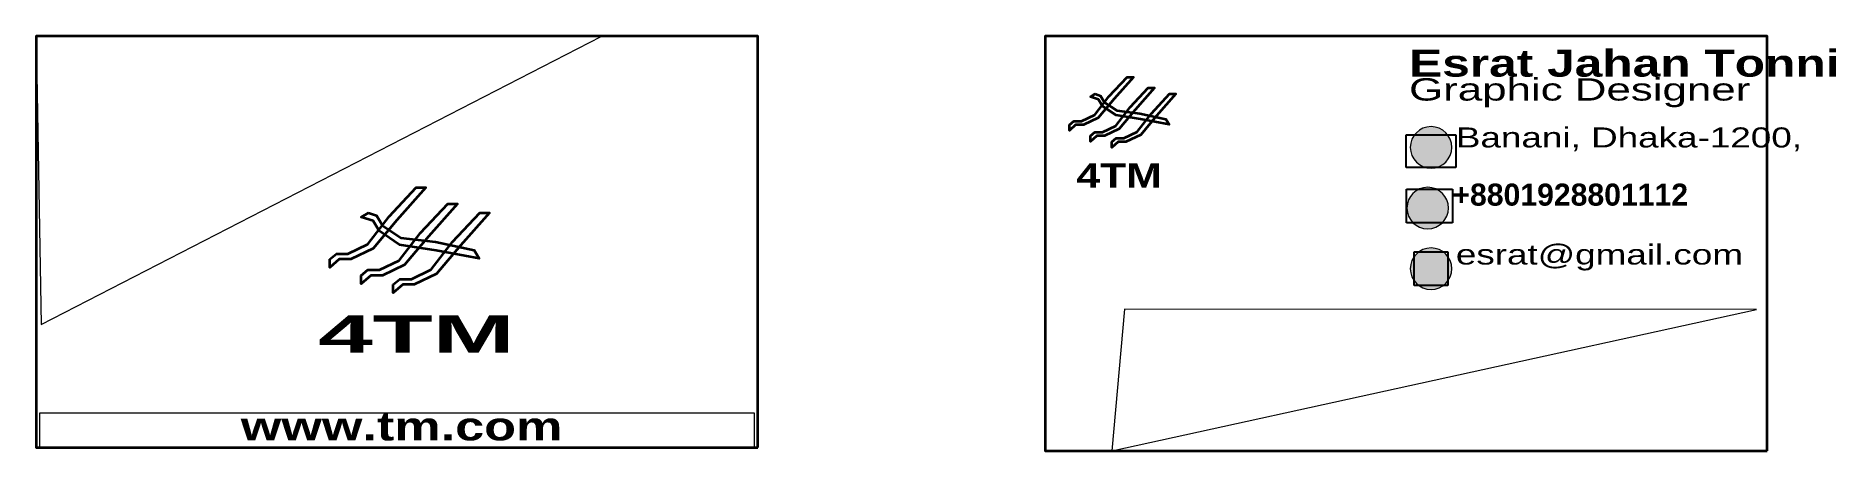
# Model space of a CAD drawing. Header units: inches. Extents: x -0.07 to 8.76, y -1.99 to 0.05.
import ezdxf

# ---------------------------------------------------------------- set-up
doc = ezdxf.new("R2010")
doc.units = ezdxf.units.IN
doc.header["$MEASUREMENT"] = 0
doc.layers.add('Layer 1', color=7, linetype='Continuous')
picture_1 = doc.add_image_def('image1.jpg', size_in_pixel=(512, 512))
picture_2 = doc.add_image_def('image2.jpg', size_in_pixel=(512, 512))
picture_3 = doc.add_image_def('image3.jpg', size_in_pixel=(512, 512))

# ---------------------------------------------------------------- blocks, each defined once
blk = doc.blocks.new('block 3')
at = {"layer": 'Layer 1', "color": 35, "lineweight": 35, "true_color": 0xa87b4f}
for points in [[(1.3674, -1.0455), (1.3995, -1.0189), (1.4565, -1.0189), (1.5539, -0.9718), (1.6585, -0.8367), (1.7915, -0.6944), (1.839, -0.6944), (1.6965, -0.8551), (1.58, -0.9943), (1.4707, -1.0455), (1.4137, -1.0455), (1.3674, -1.0864), (1.3674, -1.0455)], [(1.5219, -1.1253), (1.554, -1.0987), (1.611, -1.0987), (1.7084, -1.0516), (1.813, -0.9165), (1.946, -0.7742), (1.9935, -0.7742), (1.851, -0.9349), (1.7346, -1.0741), (1.6253, -1.1253), (1.5682, -1.1253), (1.5219, -1.1662), (1.5219, -1.1253)], [(1.6787, -1.1697), (1.7108, -1.1431), (1.7678, -1.1431), (1.8652, -1.096), (1.9698, -0.9609), (2.1028, -0.8186), (2.1504, -0.8186), (2.0078, -0.9793), (1.8914, -1.1185), (1.7821, -1.1697), (1.725, -1.1697), (1.6787, -1.2107), (1.6787, -1.1697)]]:
    blk.add_lwpolyline(points, dxfattribs=at)
blk = doc.blocks.new('block 2')
at = {"layer": 'Layer 1', "lineweight": 0}
for points in [[(-0.0493, -1.3657), (2.6991, 0.0461), (-0.0738, 0.0483), (-0.0493, -1.3657)], [(3.4495, -1.97), (-0.0556, -1.97), (-0.0556, -1.7987), (3.4495, -1.7987), (3.4495, -1.97)]]:
    blk.add_lwpolyline(points, dxfattribs=at)
at = {"layer": 'Layer 1', "color": 35, "lineweight": 35, "true_color": 0xa87b4f}
blk.add_lwpolyline([(1.557, -0.8186), (1.5963, -0.8325), (1.6256, -0.8814), (1.716, -0.9409), (1.8857, -0.9612), (2.0761, -1.0024), (2.1005, -1.0431), (1.8894, -1.0033), (1.7101, -0.9748), (1.6101, -0.9073), (1.5808, -0.8584), (1.5219, -0.8396), (1.557, -0.8186)], dxfattribs=at)
at = {"layer": 'Layer 1', "color": 250, "lineweight": 35, "true_color": 0x231f20}
blk.add_open_spline([(3.4678, -1.97), (3.4678, -1.97), (-0.0738, -1.97), (-0.0738, -1.97), (-0.0738, -1.8789), (-0.0738, -1.7878), (-0.0738, -1.6967), (-0.0738, -1.6329), (-0.0738, -1.5692), (-0.0738, -1.5054), (-0.0738, -1.4588), (-0.0738, -1.4123), (-0.0738, -1.3657), (-0.0738, -1.267), (-0.0738, -1.1682), (-0.0738, -1.0694), (-0.0738, -0.8472), (-0.0738, -0.625), (-0.0738, -0.4028), (-0.0738, -0.2524), (-0.0738, -0.1021), (-0.0738, 0.0483), (0.1869, 0.0483), (0.4476, 0.0483), (0.7083, 0.0483), (0.9059, 0.0483), (1.1034, 0.0483), (1.3009, 0.0483), (2.0232, 0.0483), (2.7455, 0.0483), (3.4678, 0.0483), (3.4678, -0.6245), (3.4678, -1.2972), (3.4678, -1.97)], degree=3, knots=[0, 0, 0, 0, 1, 1, 1, 2, 2, 2, 3, 3, 3, 4, 4, 4, 5, 5, 5, 6, 6, 6, 7, 7, 7, 8, 8, 8, 9, 9, 9, 10, 10, 10, 11, 11, 11, 11], dxfattribs=at)
at = {"layer": 'Layer 1'}
blk.add_blockref('block 3', (0, 0), dxfattribs=at)
at = {"layer": 'Layer 1', "color": 252, "true_color": 0xa29b86, "insert": (1.3102, -1.5046), "char_height": 0.182579, "attachment_point": 7}
blk.add_mtext('\\fAparajita|b1|i0|c0|p34;\\W1.97253;4TM', dxfattribs=at)
at = {"layer": 'Layer 1', "color": 250, "true_color": 0x231f20, "insert": (0.9305, -1.9366), "char_height": 0.139224, "attachment_point": 7}
blk.add_mtext('\\fAparajita|b1|i0|c0|p34;\\W1.37431;www.tm.com', dxfattribs=at)
blk = doc.blocks.new('block 6')
at = {"layer": 'Layer 1', "color": 35, "lineweight": 35, "true_color": 0xa87b4f}
for points in [[(4.9954, -0.3874), (5.0168, -0.3697), (5.0549, -0.3697), (5.12, -0.3382), (5.1898, -0.248), (5.2786, -0.1529), (5.3104, -0.1529), (5.2152, -0.2603), (5.1374, -0.3532), (5.0644, -0.3874), (5.0263, -0.3874), (4.9954, -0.4148), (4.9954, -0.3874)], [(5.0986, -0.4407), (5.12, -0.4229), (5.1581, -0.4229), (5.2231, -0.3915), (5.293, -0.3012), (5.3818, -0.2062), (5.4136, -0.2062), (5.3184, -0.3135), (5.2406, -0.4065), (5.1676, -0.4407), (5.1295, -0.4407), (5.0986, -0.4681), (5.0986, -0.4407)], [(5.2033, -0.4704), (5.2247, -0.4526), (5.2628, -0.4526), (5.3279, -0.4212), (5.3977, -0.3309), (5.4866, -0.2359), (5.5183, -0.2359), (5.4231, -0.3432), (5.3453, -0.4362), (5.2723, -0.4704), (5.2342, -0.4704), (5.2033, -0.4977), (5.2033, -0.4704)]]:
    blk.add_lwpolyline(points, dxfattribs=at)
blk = doc.blocks.new('block 5')
at = {"layer": 'Layer 1', "color": 35, "lineweight": 35, "true_color": 0xa87b4f}
blk.add_lwpolyline([(5.122, -0.2359), (5.1483, -0.2452), (5.1678, -0.2778), (5.2282, -0.3175), (5.3415, -0.3311), (5.4687, -0.3586), (5.485, -0.3859), (5.344, -0.3592), (5.2243, -0.3402), (5.1575, -0.2951), (5.1379, -0.2625), (5.0986, -0.2499), (5.122, -0.2359)], dxfattribs=at)
at = {"layer": 'Layer 1'}
blk.add_blockref('block 6', (0, 0), dxfattribs=at)
blk = doc.blocks.new('block 7')
at = {"layer": 'Layer 1', "true_color": 0xfbaf3f}
h = blk.add_hatch(color=43, dxfattribs=at)
h.dxf.hatch_style = 2
edge = h.paths.add_edge_path()
edge.add_spline(control_points=[(6.8718, -0.4977), (6.8718, -0.554), (6.8262, -0.5996), (6.7699, -0.5996), (6.7137, -0.5996), (6.6681, -0.554), (6.6681, -0.4977), (6.6681, -0.4415), (6.7137, -0.3959), (6.7699, -0.3959), (6.8262, -0.3959), (6.8718, -0.4415), (6.8718, -0.4977)], knot_values=[0, 0, 0, 0, 1, 1, 1, 2, 2, 2, 3, 3, 3, 4, 4, 4, 4], degree=3, periodic=1)
at = {"layer": 'Layer 1', "lineweight": 0}
blk.add_open_spline([(6.8718, -0.4977), (6.8718, -0.554), (6.8262, -0.5996), (6.7699, -0.5996), (6.7137, -0.5996), (6.6681, -0.554), (6.6681, -0.4977), (6.6681, -0.4415), (6.7137, -0.3959), (6.7699, -0.3959), (6.8262, -0.3959), (6.8718, -0.4415), (6.8718, -0.4977)], degree=3, knots=[0, 0, 0, 0, 1, 1, 1, 2, 2, 2, 3, 3, 3, 4, 4, 4, 4], dxfattribs=at)
at = {"layer": 'Layer 1'}
image = blk.add_image(picture_1, insert=(6.6481, -0.596), size_in_units=(0.2435, 0.1591), dxfattribs=at)
blk = doc.blocks.new('block 9')
at = {"layer": 'Layer 1'}
image = blk.add_image(picture_2, insert=(6.6487, -0.8674), size_in_units=(0.2257, 0.1649), dxfattribs=at)
blk = doc.blocks.new('block 8')
at = {"layer": 'Layer 1', "true_color": 0xfbaf3f}
h = blk.add_hatch(color=43, dxfattribs=at)
h.dxf.hatch_style = 2
edge = h.paths.add_edge_path()
edge.add_spline(control_points=[(6.8551, -0.7951), (6.8551, -0.8514), (6.8095, -0.897), (6.7533, -0.897), (6.697, -0.897), (6.6514, -0.8514), (6.6514, -0.7951), (6.6514, -0.7389), (6.697, -0.6933), (6.7533, -0.6933), (6.8095, -0.6933), (6.8551, -0.7389), (6.8551, -0.7951)], knot_values=[0, 0, 0, 0, 1, 1, 1, 2, 2, 2, 3, 3, 3, 4, 4, 4, 4], degree=3, periodic=1)
at = {"layer": 'Layer 1', "lineweight": 0}
blk.add_open_spline([(6.8551, -0.7951), (6.8551, -0.8514), (6.8095, -0.897), (6.7533, -0.897), (6.697, -0.897), (6.6514, -0.8514), (6.6514, -0.7951), (6.6514, -0.7389), (6.697, -0.6933), (6.7533, -0.6933), (6.8095, -0.6933), (6.8551, -0.7389), (6.8551, -0.7951)], degree=3, knots=[0, 0, 0, 0, 1, 1, 1, 2, 2, 2, 3, 3, 3, 4, 4, 4, 4], dxfattribs=at)
at = {"layer": 'Layer 1'}
blk.add_blockref('block 9', (0, 0), dxfattribs=at)
blk = doc.blocks.new('block 10')
at = {"layer": 'Layer 1', "true_color": 0xfbaf3f}
h = blk.add_hatch(color=43, dxfattribs=at)
h.dxf.hatch_style = 2
edge = h.paths.add_edge_path()
edge.add_spline(control_points=[(6.8718, -1.0925), (6.8718, -1.1488), (6.8262, -1.1944), (6.7699, -1.1944), (6.7137, -1.1944), (6.6681, -1.1488), (6.6681, -1.0925), (6.6681, -1.0363), (6.7137, -0.9907), (6.7699, -0.9907), (6.8262, -0.9907), (6.8718, -1.0363), (6.8718, -1.0925)], knot_values=[0, 0, 0, 0, 1, 1, 1, 2, 2, 2, 3, 3, 3, 4, 4, 4, 4], degree=3, periodic=1)
at = {"layer": 'Layer 1', "lineweight": 0}
blk.add_open_spline([(6.8718, -1.0925), (6.8718, -1.1488), (6.8262, -1.1944), (6.7699, -1.1944), (6.7137, -1.1944), (6.6681, -1.1488), (6.6681, -1.0925), (6.6681, -1.0363), (6.7137, -0.9907), (6.7699, -0.9907), (6.8262, -0.9907), (6.8718, -1.0363), (6.8718, -1.0925)], degree=3, knots=[0, 0, 0, 0, 1, 1, 1, 2, 2, 2, 3, 3, 3, 4, 4, 4, 4], dxfattribs=at)
at = {"layer": 'Layer 1'}
image = blk.add_image(picture_3, insert=(6.6871, -1.1754), size_in_units=(0.1657, 0.1657), dxfattribs=at)
blk = doc.blocks.new('block 4')
at = {"layer": 'Layer 1', "lineweight": 0}
blk.add_lwpolyline([(5.2033, -1.9863), (8.3657, -1.2926), (5.2661, -1.2917), (5.2033, -1.9863)], dxfattribs=at)
at = {"layer": 'Layer 1', "color": 250, "lineweight": 35, "true_color": 0x231f20}
blk.add_open_spline([(8.419, -1.9863), (8.419, -1.9863), (4.8773, -1.9863), (4.8773, -1.9863), (4.8773, -1.8945), (4.8773, -1.8026), (4.8773, -1.7108), (4.8773, -1.6465), (4.8773, -1.5822), (4.8773, -1.518), (4.8773, -0.9959), (4.8773, -0.4738), (4.8773, 0.0483), (6.0579, 0.0483), (7.2384, 0.0483), (8.419, 0.0483), (8.419, 0.0483), (8.419, -1.9863), (8.419, -1.9863)], degree=3, knots=[0, 0, 0, 0, 1, 1, 1, 2, 2, 2, 3, 3, 3, 4, 4, 4, 5, 5, 5, 6, 6, 6, 6], dxfattribs=at)
at = {"layer": 'Layer 1'}
for name in ['block 5', 'block 7', 'block 8', 'block 10']:
    blk.add_blockref(name, (0, 0), dxfattribs=at)
at = {"layer": 'Layer 1', "color": 254, "true_color": 0xe6e7e8, "attachment_point": 7}
for s, insert, char_height in [('\\fAparajita|b1|i0|c0|p34;\\W1.37431;Esrat Jahan Tonni', (6.662, -0.1529), 0.132546), ('\\fAparajita|b0|i0|c0|p34;\\W1.37431;Banani, Dhaka-1200,', (6.8917, -0.5165), 0.098333), ('\\fAparajita|b1|i0|c0|p34;\\W1.02292;+8801928801112', (6.8745, -0.785), 0.108167), ('\\fAparajita|b0|i0|c0|p34;\\W1.37431;esrat@gmail.com', (6.8915, -1.1018), 0.098333)]:
    blk.add_mtext(s, dxfattribs=dict(at, insert=insert, char_height=char_height))
at = {"layer": 'Layer 1', "color": 43, "true_color": 0xfbaf3f, "insert": (6.662, -0.3012), "char_height": 0.109428, "attachment_point": 7}
blk.add_mtext('\\fAparajita|b0|i0|c0|p34;\\W1.4701;Graphic Designer', dxfattribs=at)
at = {"layer": 'Layer 1', "color": 252, "true_color": 0xa29b86, "insert": (5.0299, -0.6951), "char_height": 0.118334, "attachment_point": 7}
blk.add_mtext('\\fAparajita|b1|i0|c0|p34;\\W1.32278;4TM', dxfattribs=at)

msp = doc.modelspace()

# ---------------------------------------------------------------- block references
at = {"layer": 'Layer 1'}
for name in ['block 2', 'block 4']:
    msp.add_blockref(name, (0, 0), dxfattribs=at)

doc.saveas('drawing.dxf')
